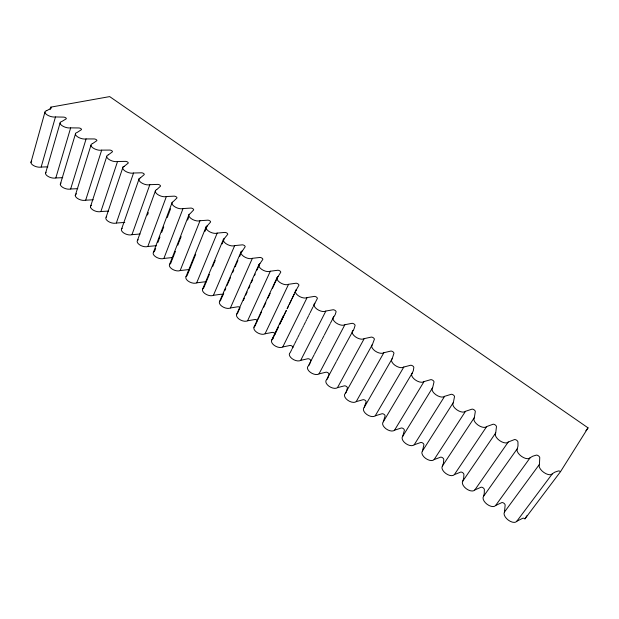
<?xml version="1.0" encoding="UTF-8"?>
<svg xmlns="http://www.w3.org/2000/svg" width="619" height="619" viewBox="0 0 619 619"><rect width="100%" height="100%" fill="white"/><g stroke="black" fill="none" stroke-linecap="round" stroke-linejoin="round"><path stroke-width="0.93" d="M30.95 162.457L44.916 112.186M50.139 109.532L50.812 107.133L109.679 96.603L588.05 427.861L560.528 471.647L524.935 518.846A2.314 1.238 38.2 0 0 522.862 518.211L516.873 521.183M31.731 161.203A6.283 2.902 16.7 0 0 33.264 165.389A6.283 2.902 16.7 0 0 41.164 167.06L55.462 116.952A6.484 2.708 17.7 0 1 46.711 114.631A6.484 2.708 17.7 0 1 46.704 110.677M310.537 361.821L310.784 360.862A2.012 1.114 27.5 0 0 309.933 359.391A2.012 1.114 27.5 0 0 307.922 358.734L300.764 360.335M45.535 173.335L60.058 123.073M60.306 184.361L75.394 134.106M92.633 143.585L96.773 140.706A1.942 0.836 18.8 0 0 96.285 139.654A1.942 0.836 18.8 0 0 94.312 138.95L86.103 138.919L70.643 189.012A6.306 3.002 17.5 0 1 62.743 187.395A6.306 3.002 17.5 0 1 61.018 183.031M75.27 195.527L90.947 145.287M76.563 193.809A6.322 3.056 17.9 0 0 77.329 198.328A6.322 3.056 17.9 0 0 85.67 200.208L101.678 150.138A6.523 2.855 18.8 0 1 92.912 147.879A6.523 2.855 18.8 0 1 92.564 143.608M310.444 362.138L310.104 363.105M90.436 206.839L106.708 156.622M124.257 166.287L128.172 163.168A1.95 0.867 19.6 0 0 127.63 162.07A1.95 0.867 19.6 0 0 125.642 161.366L117.54 161.497L100.897 211.543A6.337 3.11 18.4 0 1 92.765 209.841A6.337 3.11 18.4 0 1 91.357 205.237M106.174 217.091L123.026 166.983M106.677 216.658A6.352 3.157 18.9 0 0 108.193 221.362A6.352 3.157 18.9 0 0 116.326 223.041L133.549 173.018L141.627 172.802A1.958 0.882 20 0 1 143.623 173.506A1.958 0.882 20 0 1 144.188 174.635L140.412 177.862M121.719 228.682L139.19 178.597M137.464 240.42L155.586 190.373M147.484 215.025L148.336 212.681M153.435 252.32L172.198 202.32M154.796 250.718L155.663 248.451M157.938 242.362L158.812 240.064M159.091 239.298L159.965 236.992M161.698 232.357L162.58 230.028M162.867 229.254L163.749 226.925M167.285 217.509L168.175 215.133M168.476 214.344L169.382 211.953M169.668 211.164L170.573 208.773M169.614 264.383L189.058 214.429M171.858 260.483L170.674 263.508A6.445 3.374 21.3 0 0 171.595 268.716A6.445 3.374 21.3 0 0 180.16 270.58L200.007 220.735L207.822 220.155A1.989 0.944 22.2 0 1 209.849 220.867A1.989 0.944 22.2 0 1 210.53 222.097L207.249 225.85M172.144 259.732L173.041 257.45M173.328 256.692L174.225 254.401M174.519 253.643L175.417 251.345M177.808 245.186L178.721 242.865M179.015 242.091L179.928 239.762M180.23 238.98L181.143 236.636M187.603 220.054L188.547 217.648M186.017 276.616L206.15 226.716M195.697 254.308L187.046 275.71A6.476 3.428 22 0 0 188.099 281.041A6.476 3.428 22 0 0 196.672 282.875L217.207 233.084L224.952 232.411A1.996 0.959 22.8 0 1 226.987 233.123A1.996 0.959 22.8 0 1 227.699 234.377L224.55 238.276M204.904 231.498L207.179 225.881M346.447 391.51L347.398 388.028A2.05 1.145 29.4 0 0 346.478 386.496A2.05 1.145 29.4 0 0 344.45 385.838L337.479 387.656L364.212 338.632L371.276 337.1A2.12 1.076 28.9 0 1 373.358 337.796A2.12 1.076 28.9 0 1 374.363 339.305L372.437 344.466M202.653 289.019L223.49 239.174M209.369 274.41L203.651 288.075A6.515 3.482 22.7 0 0 204.835 293.538A6.515 3.482 22.7 0 0 213.408 295.34L234.663 245.619M212.596 266.712L213.903 263.601M214.22 262.827L215.203 260.491M222.128 243.917L223.142 241.518M223.467 240.721L224.488 238.307A6.732 3.273 23 0 0 225.865 243.577A6.732 3.273 23 0 0 234.655 245.619M539.435 464.343L539.76 457.634A2.36 1.168 35.9 0 0 538.406 455.824A2.36 1.168 35.9 0 0 536.271 455.135L532.657 456.249L530.166 457.727L495.618 505.514A7.575 4.163 37 0 1 487.13 504.315A7.575 4.163 37 0 1 483.462 496.469L484.236 493.653L484.368 489.652A2.236 1.223 36.4 0 0 483.168 487.865A2.236 1.223 36.4 0 0 481.095 487.223L474.827 489.946A7.459 4.132 36 0 1 466.277 488.739A7.459 4.132 36 0 1 462.811 481.087L463.662 478.355L463.91 474.479A2.205 1.215 35.4 0 0 462.749 472.73A2.205 1.215 35.4 0 0 460.691 472.08L454.315 474.665L486.681 426.561L493.08 424.239A2.283 1.145 34.2 0 1 495.2 424.928A2.283 1.145 34.2 0 1 496.461 426.661L495.718 432.913M219.521 301.585L241.077 251.817M223.761 293.066L220.488 300.61A6.546 3.536 23.5 0 0 221.811 306.204A6.546 3.536 23.5 0 0 230.384 307.983L252.366 258.324A6.77 3.327 23.7 0 1 243.569 256.32A6.77 3.327 23.7 0 1 242.037 250.919M224.751 290.783L225.749 288.493M227.08 285.436L228.078 283.131M228.403 282.365L229.409 280.043M229.742 279.277L230.415 277.73M232.767 272.29L233.796 269.938M235.143 266.804L236.179 264.437M236.512 263.655L237.889 260.491M239.607 256.521L240.652 254.123M241.34 252.521L245.116 246.842A2.012 0.975 23.5 0 0 244.373 245.55A2.012 0.975 23.5 0 0 242.331 244.845L234.725 245.596M504.485 512.006L505.143 505.065A2.275 1.23 37.3 0 0 503.889 503.239A2.275 1.23 37.3 0 0 501.816 502.597L495.672 505.46M236.62 314.336L258.928 264.638M238.57 311.071L237.564 313.33A6.585 3.59 24.3 0 0 239.019 319.056A6.585 3.59 24.3 0 0 247.592 320.797L270.325 271.223L277.838 270.248A2.035 1.006 24.9 0 1 279.896 270.96A2.035 1.006 24.9 0 1 280.709 272.306L278.016 276.616M238.911 310.32L239.932 308.053M243.337 300.47L244.366 298.18M245.743 295.108L247.136 292.021M248.861 288.16L249.921 285.823M251.314 282.705L252.73 279.571M254.486 275.641L255.206 274.055M256.978 270.093L258.417 266.905M258.765 266.108L259.856 263.702A6.817 3.381 24.4 0 0 261.528 269.25A6.817 3.381 24.4 0 0 270.317 271.23M346.315 391.804L345.804 392.771M253.968 327.265L277.033 277.652M255.926 323.969L254.873 326.221A6.631 3.644 25.1 0 0 256.475 332.094A6.631 3.644 25.1 0 0 265.048 333.803L288.555 284.307A6.863 3.428 25.2 0 1 279.757 282.365A6.863 3.428 25.2 0 1 277.916 276.685M256.266 323.219L257.326 320.959M258.022 319.45L259.082 317.183M259.431 316.425L260.142 314.901M260.491 314.15L261.558 311.86M263.694 307.264L265.853 302.637M268.004 297.994L270.194 293.305M272.375 288.593L273.118 287.015M273.474 286.233L274.588 283.85M274.952 283.061L277.923 276.678M309.794 363.81L309.539 364.32M271.555 340.38L283.278 316.038M278.241 327.25L274.24 335.552L274.968 334.043M281.544 320.379L283.773 315.767M284.144 314.994L286.38 310.343L281.552 320.379M296.253 289.854L294.721 293.042L296.261 289.847A6.91 3.482 26 0 0 298.257 295.681A6.91 3.482 26 0 0 307.039 297.592L314.39 296.4A2.066 1.037 26.4 0 1 316.456 297.105A2.066 1.037 26.4 0 1 317.346 298.513L313.276 306.397M275.331 333.293L278.248 327.242M291.673 299.379L289.019 304.881L294.334 293.839L292.052 298.59M327.815 377.915L328.96 374.348A2.027 1.13 28.5 0 0 328.078 372.847A2.027 1.13 28.5 0 0 326.051 372.189L319.002 373.891L344.868 324.743A7.026 3.575 27.6 0 1 336.086 322.909A7.026 3.575 27.6 0 1 333.749 316.773L335.127 314.808L336.071 311.906A2.081 1.052 27.3 0 0 335.142 310.467A2.081 1.052 27.3 0 0 333.076 309.763L325.873 311.04L300.71 360.359A6.732 3.745 27 0 1 292.145 358.718A6.732 3.745 27 0 1 290.241 352.559L291.742 349.573M483.462 496.469L517.36 448.589L517.995 445.889L517.941 442.028A2.321 1.161 35 0 0 516.633 440.256A2.321 1.161 35 0 0 514.505 439.567L508.292 441.981A7.738 3.907 34.7 0 1 499.541 440.55A7.738 3.907 34.7 0 1 495.657 433.021L462.811 481.087M307.125 297.553L282.751 346.988A6.677 3.699 26 0 1 274.178 345.309A6.677 3.699 26 0 1 272.43 339.297L273.877 336.303L272.662 339.096M292.106 348.83L294.365 344.311M294.729 343.568L296.246 340.535M296.617 339.785L297.375 338.26M297.754 337.502L299.287 334.446M299.658 333.687L300.432 332.148M300.811 331.389L302.351 328.31M302.73 327.536L303.503 325.989M303.883 325.223L305.43 322.12M305.825 321.338L306.606 319.775M306.985 319.002L308.556 315.868M308.943 315.086L309.732 313.508M310.119 312.727L312.889 307.186M327.768 378.008L327.49 378.534M318.932 373.93A6.786 3.799 27.9 0 1 310.367 372.329A6.786 3.799 27.9 0 1 308.308 366.022L314.127 354.772M314.506 354.022L320.82 341.82M321.207 341.054L322.012 339.506M322.406 338.74L324.016 335.637M324.41 334.864L330.074 323.899M330.476 323.118L333.819 316.719M336.287 361.643L326.639 379.671A6.855 3.846 28.9 0 0 328.859 386.132A6.855 3.846 28.9 0 0 337.417 387.695M336.69 360.885L341.208 352.451M341.611 351.685L353.96 329.068L355.074 325.501A2.105 1.06 28.1 0 0 354.107 324.031A2.105 1.06 28.1 0 0 352.033 323.327L344.945 324.712M383.834 352.737A7.165 3.668 29.3 0 1 375.075 350.973A7.165 3.668 29.3 0 1 372.39 344.512L345.24 393.522A6.917 3.892 29.9 0 0 347.615 400.145A6.917 3.892 29.9 0 0 356.173 401.669L383.842 352.729L390.806 351.074A2.143 1.091 29.8 0 1 392.903 351.77A2.143 1.091 29.8 0 1 393.939 353.31L392.229 358.618M403.836 367.005L375.215 415.844A6.995 3.938 30.9 0 1 366.657 414.359A6.995 3.938 30.9 0 1 364.111 407.581L392.152 358.695A7.25 3.714 30.2 0 0 395.023 365.326A7.25 3.714 30.2 0 0 403.774 367.044L410.637 365.256A2.167 1.099 30.7 0 1 412.734 365.953A2.167 1.099 30.7 0 1 413.817 367.531L413.322 370.711L412.254 373.056M474.347 417.616L475.315 411.534A2.252 1.137 33.3 0 0 474.1 409.84A2.252 1.137 33.3 0 0 471.988 409.151L465.503 411.302L434.051 459.662A7.258 4.062 34 0 1 425.524 458.308A7.258 4.062 34 0 1 422.437 451.019L453.41 402.404L454.501 396.64A2.221 1.13 32.4 0 0 453.332 394.984A2.221 1.13 32.4 0 0 451.22 394.295L444.62 396.315L414.142 444.837A7.165 4.024 33 0 1 405.607 443.436A7.165 4.024 33 0 1 402.706 436.318L432.596 387.726A7.42 3.799 32 0 0 435.846 394.705A7.42 3.799 32 0 0 444.581 396.346M486.673 426.568A7.629 3.876 33.8 0 1 477.969 425.029A7.629 3.876 33.8 0 1 474.301 417.686L442.469 465.937L443.405 463.291L443.761 459.53A2.174 1.207 34.4 0 0 442.647 457.812A2.174 1.207 34.4 0 0 440.589 457.17L434.12 459.6M424.023 381.575L394.527 430.228A7.072 3.977 32 0 1 385.985 428.789A7.072 3.977 32 0 1 383.269 421.841L412.215 373.102A7.327 3.76 31.1 0 0 415.279 379.904A7.327 3.76 31.1 0 0 424.015 381.583L430.77 379.664A2.197 1.114 31.6 0 1 432.882 380.36A2.197 1.114 31.6 0 1 434.004 381.977L432.658 387.641M524.935 518.846L526.939 515.72M309.191 364.916L308.765 365.527M345.727 392.895L345.325 393.429M422.483 450.957L423.914 444.798A2.143 1.192 33.4 0 0 422.839 443.127A2.143 1.192 33.4 0 0 420.788 442.477L414.196 444.79M474.827 489.946L508.23 442.036M327.149 379.06L326.731 379.586M402.752 436.263L404.362 430.29A2.12 1.184 32.4 0 0 403.325 428.65A2.12 1.184 32.4 0 0 401.282 428.008L394.605 430.174M383.308 421.787L385.095 415.999A2.097 1.168 31.4 0 0 384.097 414.39A2.097 1.168 31.4 0 0 382.055 413.74L375.284 415.79M585.884 430.747L588.05 427.861M364.158 407.526L366.108 401.909A2.074 1.153 30.4 0 0 365.148 400.338A2.074 1.153 30.4 0 0 363.121 399.688L356.242 401.623M552.434 473.682L554.841 472.15L558.384 470.958A2.399 1.176 36.7 0 1 560.528 471.647M296.323 289.8L298.892 285.313A2.05 1.021 25.7 0 0 298.041 283.935A2.05 1.021 25.7 0 0 295.983 283.231L288.632 284.276M259.918 263.663L262.789 259.477A2.019 0.99 24.2 0 0 262.007 258.162A2.019 0.99 24.2 0 0 259.957 257.458L252.444 258.301M282.806 346.957L290.04 345.464A1.996 1.099 26.6 0 1 292.052 346.122A1.996 1.099 26.6 0 1 292.864 347.561M156.8 189.592L160.429 186.249A1.965 0.898 20.5 0 0 159.841 185.104A1.965 0.898 20.5 0 0 157.837 184.392L149.891 184.686M265.102 333.773L272.414 332.388A1.981 1.083 25.7 0 1 275.169 333.951M247.646 320.774L255.036 319.497A1.965 1.068 24.8 0 1 257.225 320.309M230.438 307.96L237.897 306.776A1.958 1.052 24 0 1 239.886 307.434M213.47 295.317L220.991 294.234A1.942 1.037 23.2 0 1 222.979 294.899M108.356 154.851L112.364 151.864A1.942 0.851 19.2 0 0 111.853 150.788A1.942 0.851 19.2 0 0 109.873 150.077L101.733 150.131M196.726 282.852L204.324 281.869A1.934 1.021 22.5 0 1 205.856 282.256M180.222 270.557L187.882 269.667A1.927 1.006 21.8 0 1 189.159 269.938M163.934 258.433L171.656 257.628A1.919 0.99 21.1 0 1 172.67 257.806M46.812 110.646L51.222 108.116A1.927 0.797 17.7 0 0 50.812 107.133M147.871 246.47L155.655 245.751A1.911 0.975 20.5 0 1 156.398 245.851M132.025 234.671L139.863 234.036A1.903 0.959 19.9 0 1 140.095 234.052M116.387 223.026L124.28 222.476A1.896 0.944 19.3 0 1 124.767 222.523M100.959 211.528L108.658 211.064M85.716 200.192L93.237 199.79M70.69 189.004L77.77 188.656M55.857 177.955L62.736 177.676M41.218 167.053L47.887 166.828M55.501 116.945L63.803 117.123A1.927 0.812 18 0 1 65.769 117.834A1.927 0.812 18 0 1 66.202 118.84L61.846 121.494A6.492 2.755 18 0 0 61.9 125.564A6.492 2.755 18 0 0 70.651 127.87M530.127 457.766A7.861 3.938 35.6 0 1 521.453 456.327A7.861 3.938 35.6 0 1 517.352 448.597M325.811 311.071A6.971 3.528 26.8 0 1 317.029 309.191A6.971 3.528 26.8 0 1 314.862 303.209M183.031 208.557A6.631 3.118 21.2 0 1 174.249 206.421A6.631 3.118 21.2 0 1 173.281 201.554L176.902 198.034A1.973 0.913 21.1 0 0 176.276 196.857A1.973 0.913 21.1 0 0 174.264 196.153L166.379 196.525L147.817 246.486A6.399 3.265 20 0 1 139.461 244.714A6.399 3.265 20 0 1 138.246 239.762M166.302 196.548A6.608 3.064 20.6 0 1 157.52 194.389A6.608 3.064 20.6 0 1 156.692 189.646M122.206 228.225A6.376 3.211 19.4 0 0 123.839 233.038A6.376 3.211 19.4 0 0 131.963 234.686L149.821 184.702A6.585 3.01 20.1 0 1 141.031 182.52A6.585 3.01 20.1 0 1 140.327 177.893M46.023 172.252A6.291 2.948 17.1 0 0 48.143 176.469A6.291 2.948 17.1 0 0 55.811 177.963L70.659 127.87L78.953 127.963A1.934 0.82 18.4 0 1 80.927 128.667A1.934 0.82 18.4 0 1 81.383 129.696L77.127 132.466A6.507 2.809 18.4 0 0 77.298 136.652A6.507 2.809 18.4 0 0 86.056 138.927M117.494 161.505A6.546 2.909 19.2 0 1 108.727 159.269A6.546 2.909 19.2 0 1 108.271 154.882M133.542 173.026A6.561 2.963 19.6 0 1 124.767 170.813A6.561 2.963 19.6 0 1 124.187 166.31M154.518 251.476A6.422 3.319 20.6 0 0 155.315 256.56A6.422 3.319 20.6 0 0 163.88 258.456L183.038 208.557L190.923 208.069A1.981 0.928 21.6 0 1 192.942 208.773A1.981 0.928 21.6 0 1 193.6 209.98L190.165 213.609A6.662 3.172 21.8 0 0 191.209 218.631A6.662 3.172 21.8 0 0 199.991 220.735M217.199 233.092A6.693 3.219 22.4 0 1 208.41 231.011A6.693 3.219 22.4 0 1 207.172 225.889M364.204 338.639A7.095 3.621 28.5 0 1 355.438 336.829A7.095 3.621 28.5 0 1 352.923 330.538M465.457 411.341A7.521 3.838 32.9 0 1 456.745 409.747A7.521 3.838 32.9 0 1 453.286 402.598M454.261 474.711A7.358 4.093 35 0 1 445.742 473.411A7.358 4.093 35 0 1 442.469 465.937M281.173 321.153L279.703 324.209L281.181 321.145M288.632 305.67L287.131 308.788L288.64 305.662M539.404 464.42L504.439 512.083A7.699 4.194 37.9 0 0 508.315 520.122A7.699 4.194 37.9 0 0 516.78 521.275L552.388 473.736A7.993 3.969 36.4 0 1 543.73 472.359A7.993 3.969 36.4 0 1 539.397 464.428"/></g></svg>
